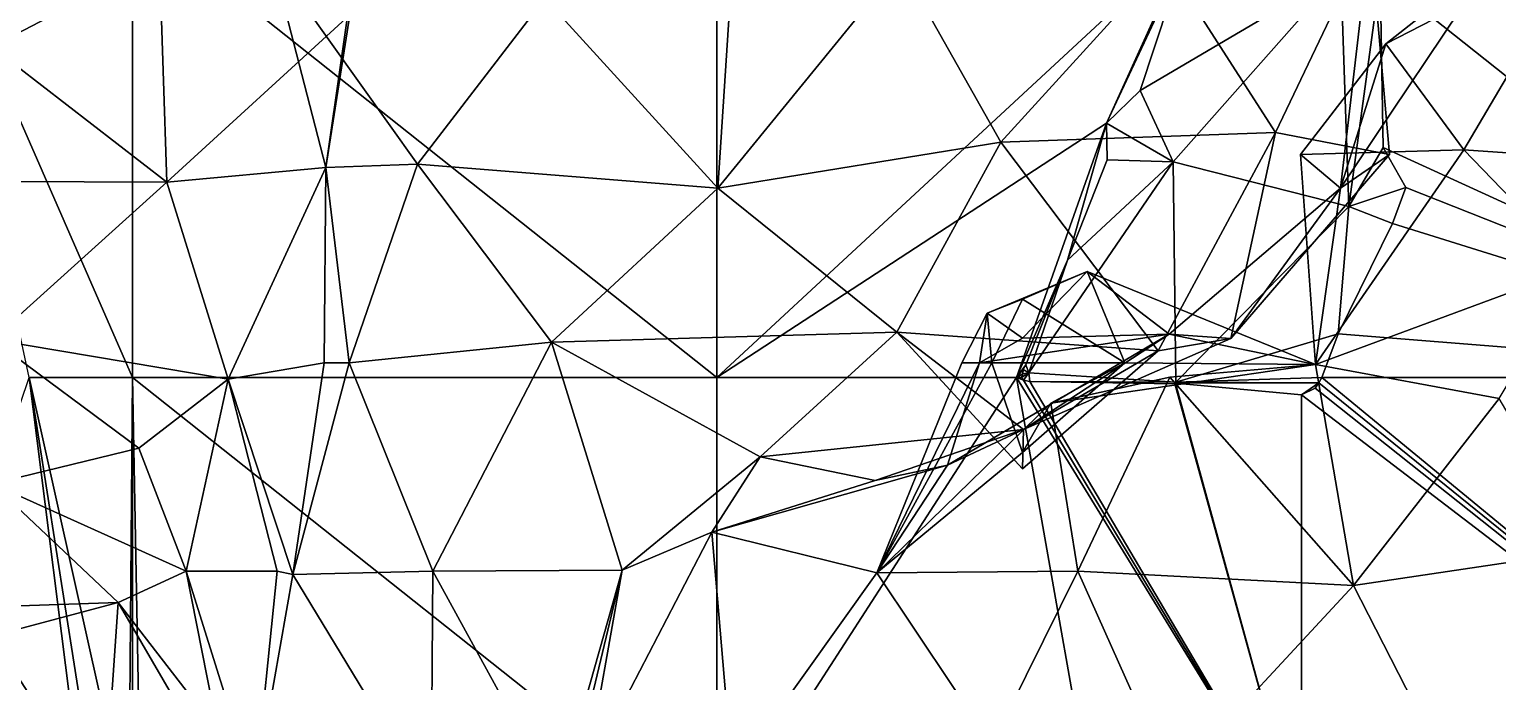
# Model space of a CAD drawing. Extents: x 290083 to 295691, y 4553739 to 4561622.
# Drawn here: x 291511.2 to 291636.8, y 4553926.3 to 4553982.1 of the extents above; entities that cross this region are included whole.
import ezdxf

# ---------------------------------------------------------------- set-up
doc = ezdxf.new("R2010")
doc.units = 0
doc.layers.add('Au_ppm_Pref_-_0_3', color=7, linetype='CONTINUOUS')

msp = doc.modelspace()

# ---------------------------------------------------------------- linework, layer by layer
at = {"layer": 'Au_ppm_Pref_-_0_3'}
for points in [[(291502.63, 4553991.97, 1832.47), (291520, 4553991.97, 1836.99), (291520, 4553952.28, 1834.84)], [(291520, 4553952.28, 1834.84), (291511.17, 4553952.28, 1832.47), (291502.63, 4553991.97, 1832.47)], [(291520, 4553991.97, 1836.99), (291570, 4553991.97, 1852.66), (291570, 4553952.28, 1850.53)], [(291570, 4553952.28, 1850.53), (291520, 4553952.28, 1834.84), (291520, 4553991.97, 1836.99)], [(291610.45, 4553989.76, 1863.22), (291570, 4553952.28, 1850.53), (291570, 4553991.97, 1852.66)], [(291617.79, 4553973.24, 1824.23), (291625.89, 4553990.19, 1828.49), (291608.38, 4553987.89, 1823.86)], [(291617.79, 4553973.24, 1824.23), (291627.53, 4553971.34, 1829.31), (291625.89, 4553990.19, 1828.49)], [(291636.55, 4553988.16, 1834.61), (291625.89, 4553990.19, 1828.49), (291623.34, 4553968.46, 1835.37)], [(291627.53, 4553971.34, 1829.31), (291623.34, 4553968.46, 1835.37), (291625.89, 4553990.19, 1828.49)], [(291507.93, 4553980.55, 1808.62), (291522.31, 4553988.05, 1804.57), (291495.08, 4553989.59, 1805.86)], [(291531.98, 4553987.95, 1823.53), (291539.25, 4553989.16, 1816.06), (291536.54, 4553970.24, 1817.15)], [(291538.58, 4553983.29, 1810.51), (291536.54, 4553970.24, 1817.15), (291539.25, 4553989.16, 1816.06)], [(291570.08, 4553968.48, 1825.51), (291571.43, 4553989.45, 1828.69), (291555.28, 4553984.73, 1826.29)], [(291603.33, 4553974.02, 1863.07), (291570, 4553952.28, 1850.53), (291610.45, 4553989.76, 1863.22)], [(291570.08, 4553968.48, 1825.51), (291585.71, 4553987.63, 1824.91), (291571.43, 4553989.45, 1828.69)], [(291609.96, 4553988.24, 1863.31), (291603.33, 4553974.02, 1863.07), (291610.45, 4553989.76, 1863.22)], [(291644.46, 4553989.71, 1841.48), (291627.23, 4553980.82, 1841.19), (291633.9, 4553971.74, 1843.79)], [(291644.46, 4553989.71, 1841.48), (291636.55, 4553988.16, 1834.61), (291627.23, 4553980.82, 1841.19)], [(291644.46, 4553989.71, 1841.48), (291633.9, 4553971.74, 1843.79), (291657.42, 4553970.11, 1841.99)], [(291522.31, 4553988.05, 1804.57), (291507.93, 4553980.55, 1808.62), (291522.94, 4553968.99, 1810.69)], [(291522.31, 4553988.05, 1804.57), (291522.94, 4553968.99, 1810.69), (291538.58, 4553983.29, 1810.51)], [(291544.37, 4553970.51, 1824.34), (291555.28, 4553984.73, 1826.29), (291531.98, 4553987.95, 1823.53)], [(291536.54, 4553970.24, 1817.15), (291544.37, 4553970.51, 1824.34), (291531.98, 4553987.95, 1823.53)], [(291570.08, 4553968.48, 1825.51), (291594.29, 4553972.41, 1822.36), (291585.71, 4553987.63, 1824.91)], [(291585.71, 4553987.63, 1824.91), (291594.29, 4553972.41, 1822.36), (291608.38, 4553987.89, 1823.86)], [(291617.79, 4553973.24, 1824.23), (291608.38, 4553987.89, 1823.86), (291594.29, 4553972.41, 1822.36)], [(291606.21, 4553976.81, 1863.95), (291603.33, 4553974.02, 1863.07), (291609.96, 4553988.24, 1863.31)], [(291606.21, 4553976.81, 1863.95), (291609.96, 4553988.24, 1863.31), (291623.37, 4553986.94, 1863.93)], [(291627.23, 4553980.82, 1841.19), (291636.55, 4553988.16, 1834.61), (291623.34, 4553968.46, 1835.37)], [(291609.03, 4553970.71, 1864.47), (291606.21, 4553976.81, 1863.95), (291623.37, 4553986.94, 1863.93)], [(291623.37, 4553986.94, 1863.93), (291624.05, 4553966.9, 1869.49), (291609.03, 4553970.71, 1864.47)], [(291623.37, 4553986.94, 1863.93), (291626.72, 4553986.64, 1865.66), (291624.05, 4553966.9, 1869.49)], [(291626.72, 4553986.64, 1865.66), (291626.99, 4553971.95, 1869.62), (291624.05, 4553966.9, 1869.49)], [(291626.72, 4553986.64, 1865.66), (291670, 4553952.28, 1864.34), (291626.99, 4553971.95, 1869.62)], [(291635.33, 4553986.3, 1870), (291670, 4553952.28, 1864.34), (291626.72, 4553986.64, 1865.66)], [(291638.07, 4553984.89, 1870.46), (291670, 4553952.28, 1864.34), (291635.33, 4553986.3, 1870)], [(291570.08, 4553968.48, 1825.51), (291555.28, 4553984.73, 1826.29), (291544.37, 4553970.51, 1824.34)], [(291536.54, 4553970.24, 1817.15), (291538.58, 4553983.29, 1810.51), (291522.94, 4553968.99, 1810.69)], [(291522.94, 4553968.99, 1810.69), (291507.93, 4553980.55, 1808.62), (291494.62, 4553969.11, 1809.16)], [(291627.23, 4553980.82, 1841.19), (291619.93, 4553971.34, 1841.19), (291633.9, 4553971.74, 1843.79)], [(291627.23, 4553980.82, 1841.19), (291623.34, 4553968.46, 1835.37), (291619.93, 4553971.34, 1841.19)], [(291603.33, 4553974.02, 1863.07), (291606.21, 4553976.81, 1863.95), (291609.03, 4553970.71, 1864.47)], [(291595.63, 4553952.28, 1863.97), (291570, 4553952.28, 1850.53), (291603.33, 4553974.02, 1863.07)], [(291599.98, 4553962.32, 1863.97), (291595.63, 4553952.28, 1863.97), (291603.33, 4553974.02, 1863.07)], [(291603.38, 4553970.89, 1863.81), (291599.98, 4553962.32, 1863.97), (291603.33, 4553974.02, 1863.07)], [(291603.38, 4553970.89, 1863.81), (291603.33, 4553974.02, 1863.07), (291609.03, 4553970.71, 1864.47)], [(291594.29, 4553972.41, 1822.36), (291570.08, 4553968.48, 1825.51), (291585.39, 4553956.15, 1824.52)], [(291585.39, 4553956.15, 1824.52), (291607.74, 4553954.57, 1823.63), (291594.29, 4553972.41, 1822.36)], [(291607.74, 4553954.57, 1823.63), (291617.79, 4553973.24, 1824.23), (291594.29, 4553972.41, 1822.36)], [(291613.95, 4553955.61, 1829.31), (291617.79, 4553973.24, 1824.23), (291607.74, 4553954.57, 1823.63)], [(291613.95, 4553955.61, 1829.31), (291627.53, 4553971.34, 1829.31), (291617.79, 4553973.24, 1824.23)], [(291627.53, 4553971.34, 1829.31), (291613.95, 4553955.61, 1829.31), (291623.34, 4553968.46, 1835.37)], [(291633.9, 4553971.74, 1843.79), (291619.93, 4553971.34, 1841.19), (291621.21, 4553953.4, 1841.86)], [(291619.93, 4553971.34, 1841.19), (291623.34, 4553968.46, 1835.37), (291621.21, 4553953.4, 1841.86)], [(291643.62, 4553961.68, 1839.84), (291633.9, 4553971.74, 1843.79), (291621.21, 4553953.4, 1841.86)], [(291626.99, 4553971.95, 1869.62), (291628.92, 4553968.53, 1870.08), (291624.05, 4553966.9, 1869.49)], [(291670, 4553952.28, 1864.34), (291628.92, 4553968.53, 1870.08), (291626.99, 4553971.95, 1869.62)], [(291633.9, 4553971.74, 1843.79), (291643.62, 4553961.68, 1839.84), (291657.42, 4553970.11, 1841.99)], [(291536.54, 4553970.24, 1817.15), (291522.94, 4553968.99, 1810.69), (291528.19, 4553952.12, 1811.82)], [(291536.4, 4553953.52, 1817.43), (291536.54, 4553970.24, 1817.15), (291528.19, 4553952.12, 1811.82)], [(291538.53, 4553953.52, 1820.83), (291536.54, 4553970.24, 1817.15), (291536.4, 4553953.52, 1817.43)], [(291544.37, 4553970.51, 1824.34), (291536.54, 4553970.24, 1817.15), (291538.53, 4553953.52, 1820.83)], [(291555.85, 4553955.29, 1825.15), (291544.37, 4553970.51, 1824.34), (291538.53, 4553953.52, 1820.83)], [(291570.08, 4553968.48, 1825.51), (291544.37, 4553970.51, 1824.34), (291555.85, 4553955.29, 1825.15)], [(291599.98, 4553962.32, 1863.97), (291609.03, 4553970.71, 1864.47), (291596.69, 4553952.67, 1864.22)], [(291609.03, 4553970.71, 1864.47), (291609.25, 4553951.88, 1870.96), (291596.69, 4553952.67, 1864.22)], [(291599.98, 4553962.32, 1863.97), (291603.38, 4553970.89, 1863.81), (291609.03, 4553970.71, 1864.47)], [(291624.05, 4553966.9, 1869.49), (291609.25, 4553951.88, 1870.96), (291609.03, 4553970.71, 1864.47)], [(291507.99, 4553955.53, 1809.22), (291522.94, 4553968.99, 1810.69), (291494.62, 4553969.11, 1809.16)], [(291528.19, 4553952.12, 1811.82), (291522.94, 4553968.99, 1810.69), (291507.99, 4553955.53, 1809.22)], [(291570.08, 4553968.48, 1825.51), (291555.85, 4553955.29, 1825.15), (291585.39, 4553956.15, 1824.52)], [(291621.21, 4553953.4, 1841.86), (291623.34, 4553968.46, 1835.37), (291608.69, 4553955.97, 1835.1)], [(291608.69, 4553955.97, 1835.1), (291623.34, 4553968.46, 1835.37), (291613.95, 4553955.61, 1829.31)], [(291624.05, 4553966.9, 1869.49), (291628.92, 4553968.53, 1870.08), (291627.78, 4553965.44, 1871.21)], [(291670, 4553952.28, 1864.34), (291627.78, 4553965.44, 1871.21), (291628.92, 4553968.53, 1870.08)], [(291624.05, 4553966.9, 1869.49), (291623.15, 4553956.02, 1874.94), (291609.25, 4553951.88, 1870.96)], [(291623.15, 4553956.02, 1874.94), (291624.05, 4553966.9, 1869.49), (291627.78, 4553965.44, 1871.21)], [(291670, 4553952.28, 1864.34), (291623.15, 4553956.02, 1874.94), (291627.78, 4553965.44, 1871.21)], [(291596.42, 4553953.36, 1864.14), (291595.63, 4553952.28, 1863.97), (291599.98, 4553962.32, 1863.97)], [(291596.42, 4553953.36, 1864.14), (291599.98, 4553962.32, 1863.97), (291596.69, 4553952.67, 1864.22)], [(291593.11, 4553957.79, 1841.19), (291596.13, 4553958.99, 1843.01), (291601.66, 4553961.35, 1841.19)], [(291601.66, 4553961.35, 1841.19), (291596.13, 4553955.63, 1840.49), (291593.11, 4553957.79, 1841.19)], [(291601.66, 4553961.35, 1841.19), (291596.13, 4553958.99, 1843.01), (291604.89, 4553953.52, 1845.32)], [(291596.13, 4553955.63, 1840.49), (291601.66, 4553961.35, 1841.19), (291608.69, 4553955.97, 1835.1)], [(291601.66, 4553961.35, 1841.19), (291604.89, 4553953.52, 1845.32), (291621.21, 4553953.4, 1841.86)], [(291601.66, 4553961.35, 1841.19), (291621.21, 4553953.4, 1841.86), (291608.69, 4553955.97, 1835.1)], [(291643.62, 4553961.68, 1839.84), (291621.21, 4553953.4, 1841.86), (291636.92, 4553950.49, 1837.67)], [(291593.11, 4553957.79, 1841.19), (291593.51, 4553953.52, 1842.43), (291596.13, 4553958.99, 1843.01)], [(291604.89, 4553953.52, 1845.32), (291596.13, 4553958.99, 1843.01), (291593.51, 4553953.52, 1842.43)], [(291590.95, 4553953.52, 1841.19), (291593.51, 4553953.52, 1842.43), (291593.11, 4553957.79, 1841.19)], [(291593.11, 4553957.79, 1841.19), (291592.47, 4553953.52, 1839.47), (291590.95, 4553953.52, 1841.19)], [(291593.11, 4553957.79, 1841.19), (291596.13, 4553955.63, 1840.49), (291592.47, 4553953.52, 1839.47)], [(291585.39, 4553956.15, 1824.52), (291555.85, 4553955.29, 1825.15), (291573.69, 4553945.49, 1827.93)], [(291573.69, 4553945.49, 1827.93), (291596.21, 4553947.84, 1829.85), (291585.39, 4553956.15, 1824.52)], [(291596.21, 4553947.84, 1829.85), (291596.13, 4553944.46, 1826.29), (291585.39, 4553956.15, 1824.52)], [(291607.74, 4553954.57, 1823.63), (291585.39, 4553956.15, 1824.52), (291596.13, 4553944.46, 1826.29)], [(291592.47, 4553953.52, 1839.47), (291608.69, 4553955.97, 1835.1), (291589.72, 4553944.77, 1835.25)], [(291596.21, 4553947.84, 1829.85), (291589.72, 4553944.77, 1835.25), (291608.69, 4553955.97, 1835.1)], [(291592.47, 4553953.52, 1839.47), (291596.13, 4553955.63, 1840.49), (291608.69, 4553955.97, 1835.1)], [(291596.21, 4553947.84, 1829.85), (291608.69, 4553955.97, 1835.1), (291613.95, 4553955.61, 1829.31)], [(291623.15, 4553956.02, 1874.94), (291621.73, 4553952.28, 1876.32), (291609.25, 4553951.88, 1870.96)], [(291670, 4553952.28, 1864.34), (291621.73, 4553952.28, 1876.32), (291623.15, 4553956.02, 1874.94)], [(291507.99, 4553943.17, 1804.83), (291520.53, 4553946.22, 1807.99), (291507.99, 4553955.53, 1809.22)], [(291507.99, 4553955.53, 1809.22), (291520.53, 4553946.22, 1807.99), (291528.19, 4553952.12, 1811.82)], [(291545.7, 4553935.71, 1823.57), (291555.85, 4553955.29, 1825.15), (291538.53, 4553953.52, 1820.83)], [(291545.7, 4553935.71, 1823.57), (291561.88, 4553935.79, 1829.06), (291555.85, 4553955.29, 1825.15)], [(291573.69, 4553945.49, 1827.93), (291555.85, 4553955.29, 1825.15), (291561.88, 4553935.79, 1829.06)], [(291596.21, 4553947.84, 1829.85), (291613.95, 4553955.61, 1829.31), (291607.74, 4553954.57, 1823.63)], [(291536.4, 4553953.52, 1817.43), (291528.19, 4553952.12, 1811.82), (291533.71, 4553935.42, 1817.53)], [(291545.7, 4553935.71, 1823.57), (291538.53, 4553953.52, 1820.83), (291533.71, 4553935.42, 1817.53)], [(291538.53, 4553953.52, 1820.83), (291536.4, 4553953.52, 1817.43), (291533.71, 4553935.42, 1817.53)], [(291593.51, 4553953.52, 1842.43), (291590.95, 4553953.52, 1841.19), (291583.67, 4553935.56, 1841.38)], [(291596.13, 4553945.87, 1843.74), (291593.51, 4553953.52, 1842.43), (291583.67, 4553935.56, 1841.38)], [(291590.95, 4553953.52, 1841.19), (291592.47, 4553953.52, 1839.47), (291583.67, 4553935.56, 1841.38)], [(291592.47, 4553953.52, 1839.47), (291589.72, 4553944.77, 1835.25), (291583.67, 4553935.56, 1841.38)], [(291596.13, 4553945.87, 1843.74), (291604.89, 4553953.52, 1845.32), (291593.51, 4553953.52, 1842.43)], [(291596.42, 4553953.36, 1864.14), (291596.18, 4553952.97, 1864.1), (291595.63, 4553952.28, 1863.97)], [(291596.21, 4553947.84, 1829.85), (291607.74, 4553954.57, 1823.63), (291596.13, 4553944.46, 1826.29)], [(291598.56, 4553950.08, 1841.19), (291604.89, 4553953.52, 1845.32), (291596.13, 4553945.87, 1843.74)], [(291596.18, 4553952.97, 1864.1), (291596.42, 4553953.36, 1864.14), (291596.69, 4553952.67, 1864.22)], [(291604.89, 4553953.52, 1845.32), (291598.56, 4553950.08, 1841.19), (291621.21, 4553953.4, 1841.86)], [(291598.56, 4553950.08, 1841.19), (291608.73, 4553952.3, 1835.66), (291621.21, 4553953.4, 1841.86)], [(291624.45, 4553934.49, 1836.14), (291621.21, 4553953.4, 1841.86), (291608.73, 4553952.3, 1835.66)], [(291636.92, 4553950.49, 1837.67), (291621.21, 4553953.4, 1841.86), (291624.45, 4553934.49, 1836.14)], [(291511.17, 4553952.28, 1832.47), (291515.28, 4553919.55, 1832.2), (291503.14, 4553928.64, 1829.31)], [(291511.17, 4553952.28, 1832.47), (291516.54, 4553917.96, 1832.47), (291515.28, 4553919.55, 1832.2)], [(291516.54, 4553917.96, 1832.47), (291511.17, 4553952.28, 1832.47), (291519.69, 4553914.01, 1833.15)], [(291520, 4553952.28, 1834.84), (291519.69, 4553914.01, 1833.15), (291511.17, 4553952.28, 1832.47)], [(291520, 4553952.28, 1834.84), (291520, 4553913.62, 1833.22), (291519.69, 4553914.01, 1833.15)], [(291520, 4553913.62, 1833.22), (291520, 4553952.28, 1834.84), (291520.73, 4553912.6, 1833.51)], [(291520, 4553952.28, 1834.84), (291570, 4553912.6, 1855.72), (291520.73, 4553912.6, 1833.51)], [(291520, 4553952.28, 1834.84), (291570, 4553952.28, 1850.53), (291570, 4553912.6, 1855.72)], [(291520.53, 4553946.22, 1807.99), (291524.6, 4553935.71, 1806.63), (291528.19, 4553952.12, 1811.82)], [(291528.19, 4553952.12, 1811.82), (291524.6, 4553935.71, 1806.63), (291532.37, 4553935.71, 1811.49)], [(291528.19, 4553952.12, 1811.82), (291532.37, 4553935.71, 1811.49), (291533.71, 4553935.42, 1817.53)], [(291570, 4553912.6, 1855.72), (291570, 4553952.28, 1850.53), (291595.63, 4553952.28, 1863.97)], [(291595.63, 4553952.28, 1863.97), (291602.64, 4553912.6, 1863.97), (291570, 4553912.6, 1855.72)], [(291596.16, 4553952.6, 1864.18), (291595.63, 4553952.28, 1863.97), (291596.18, 4553952.97, 1864.1)], [(291596.06, 4553952.28, 1864.2), (291595.63, 4553952.28, 1863.97), (291596.16, 4553952.6, 1864.18)], [(291596.06, 4553952.28, 1864.2), (291596.23, 4553952.05, 1864.24), (291595.63, 4553952.28, 1863.97)], [(291596.23, 4553952.05, 1864.24), (291620, 4553912.6, 1868.36), (291595.63, 4553952.28, 1863.97)], [(291620, 4553912.6, 1868.36), (291602.64, 4553912.6, 1863.97), (291595.63, 4553952.28, 1863.97)], [(291596.69, 4553952.67, 1864.22), (291596.06, 4553952.28, 1864.2), (291596.16, 4553952.6, 1864.18)], [(291596.69, 4553952.67, 1864.22), (291596.23, 4553952.05, 1864.24), (291596.06, 4553952.28, 1864.2)], [(291596.16, 4553952.6, 1864.18), (291596.18, 4553952.97, 1864.1), (291596.69, 4553952.67, 1864.22)], [(291596.23, 4553952.05, 1864.24), (291596.69, 4553952.67, 1864.22), (291596.75, 4553951.93, 1864.48)], [(291596.69, 4553952.67, 1864.22), (291609.25, 4553951.88, 1870.96), (291596.75, 4553951.93, 1864.48)], [(291598.56, 4553950.08, 1841.19), (291600.88, 4553935.71, 1837.49), (291608.73, 4553952.3, 1835.66)], [(291624.45, 4553934.49, 1836.14), (291608.73, 4553952.3, 1835.66), (291600.88, 4553935.71, 1837.49)], [(291621.73, 4553952.28, 1876.32), (291621.48, 4553951.82, 1876.46), (291609.25, 4553951.88, 1870.96)], [(291621.48, 4553951.82, 1876.46), (291621.73, 4553952.28, 1876.32), (291670, 4553912.6, 1870.48)], [(291621.73, 4553952.28, 1876.32), (291670, 4553952.28, 1864.34), (291670, 4553912.6, 1870.48)], [(291596.75, 4553951.93, 1864.48), (291620, 4553912.6, 1868.36), (291596.23, 4553952.05, 1864.24)], [(291609.16, 4553951.74, 1870.96), (291620, 4553912.6, 1868.36), (291596.75, 4553951.93, 1864.48)], [(291596.75, 4553951.93, 1864.48), (291609.25, 4553951.88, 1870.96), (291609.16, 4553951.74, 1870.96)], [(291609.25, 4553951.88, 1870.96), (291609.23, 4553951.79, 1871), (291609.16, 4553951.74, 1870.96)], [(291609.23, 4553951.79, 1871), (291620, 4553912.6, 1868.36), (291609.16, 4553951.74, 1870.96)], [(291609.23, 4553951.79, 1871), (291609.25, 4553951.88, 1870.96), (291621.48, 4553951.82, 1876.46)], [(291609.23, 4553951.79, 1871), (291621.48, 4553951.82, 1876.46), (291620, 4553950.79, 1876.44)], [(291620, 4553912.6, 1868.36), (291609.23, 4553951.79, 1871), (291620, 4553950.79, 1876.44)], [(291620, 4553950.79, 1876.44), (291621.48, 4553951.82, 1876.46), (291621.17, 4553951.36, 1876.61)], [(291670, 4553912.6, 1870.48), (291620, 4553950.79, 1876.44), (291621.17, 4553951.36, 1876.61)], [(291621.17, 4553951.36, 1876.61), (291621.48, 4553951.82, 1876.46), (291670, 4553912.6, 1870.48)], [(291598.56, 4553950.08, 1841.19), (291596.13, 4553945.87, 1843.74), (291583.67, 4553935.56, 1841.38)], [(291598.56, 4553950.08, 1841.19), (291583.67, 4553935.56, 1841.38), (291600.88, 4553935.71, 1837.49)], [(291620, 4553950.79, 1876.44), (291670, 4553912.6, 1870.48), (291620, 4553912.6, 1868.36)], [(291624.45, 4553934.49, 1836.14), (291644.56, 4553937.48, 1834.13), (291636.92, 4553950.49, 1837.67)], [(291583.53, 4553943.46, 1831.9), (291596.21, 4553947.84, 1829.85), (291573.69, 4553945.49, 1827.93)], [(291583.53, 4553943.46, 1831.9), (291589.72, 4553944.77, 1835.25), (291596.21, 4553947.84, 1829.85)], [(291520.53, 4553946.22, 1807.99), (291507.99, 4553943.17, 1804.83), (291524.6, 4553935.71, 1806.63)], [(291569.55, 4553939.06, 1835.35), (291573.69, 4553945.49, 1827.93), (291561.88, 4553935.79, 1829.06)], [(291569.55, 4553939.06, 1835.35), (291583.53, 4553943.46, 1831.9), (291573.69, 4553945.49, 1827.93)], [(291569.55, 4553939.06, 1835.35), (291583.67, 4553935.56, 1841.38), (291589.72, 4553944.77, 1835.25)], [(291569.55, 4553939.06, 1835.35), (291589.72, 4553944.77, 1835.25), (291583.53, 4553943.46, 1831.9)], [(291495.98, 4553932.27, 1799.62), (291518.78, 4553933.02, 1800.76), (291507.99, 4553943.17, 1804.83)], [(291507.99, 4553943.17, 1804.83), (291518.78, 4553933.02, 1800.76), (291524.6, 4553935.71, 1806.63)], [(291571.33, 4553918.25, 1840.95), (291569.55, 4553939.06, 1835.35), (291558.78, 4553918.28, 1835.59)], [(291569.55, 4553939.06, 1835.35), (291561.88, 4553935.79, 1829.06), (291558.78, 4553918.28, 1835.59)], [(291569.55, 4553939.06, 1835.35), (291571.33, 4553918.25, 1840.95), (291583.67, 4553935.56, 1841.38)], [(291644.56, 4553937.48, 1834.13), (291624.45, 4553934.49, 1836.14), (291633.41, 4553916.98, 1834.99)], [(291656.2, 4553913.22, 1833.87), (291644.56, 4553937.48, 1834.13), (291633.41, 4553916.98, 1834.99)], [(291545.7, 4553935.71, 1823.57), (291556.36, 4553916.25, 1823.53), (291561.88, 4553935.79, 1829.06)], [(291557.61, 4553917.89, 1829.31), (291561.88, 4553935.79, 1829.06), (291556.36, 4553916.25, 1823.53)], [(291558.78, 4553918.28, 1835.59), (291561.88, 4553935.79, 1829.06), (291557.61, 4553917.89, 1829.31)], [(291527.3, 4553922.01, 1805.55), (291524.6, 4553935.71, 1806.63), (291518.78, 4553933.02, 1800.76)], [(291530.47, 4553916.95, 1811.97), (291524.6, 4553935.71, 1806.63), (291527.3, 4553922.01, 1805.55)], [(291530.47, 4553916.95, 1811.97), (291532.37, 4553935.71, 1811.49), (291524.6, 4553935.71, 1806.63)], [(291530.47, 4553916.95, 1811.97), (291533.71, 4553935.42, 1817.53), (291532.37, 4553935.71, 1811.49)], [(291530.47, 4553916.95, 1811.97), (291545.56, 4553915.93, 1817.67), (291533.71, 4553935.42, 1817.53)], [(291545.7, 4553935.71, 1823.57), (291533.71, 4553935.42, 1817.53), (291545.56, 4553915.93, 1817.67)], [(291545.7, 4553935.71, 1823.57), (291545.56, 4553915.93, 1817.67), (291556.36, 4553916.25, 1823.53)], [(291583.67, 4553935.56, 1841.38), (291571.33, 4553918.25, 1840.95), (291593.5, 4553920.85, 1838.96)], [(291583.67, 4553935.56, 1841.38), (291593.5, 4553920.85, 1838.96), (291600.88, 4553935.71, 1837.49)], [(291608.91, 4553917.71, 1835.23), (291600.88, 4553935.71, 1837.49), (291593.5, 4553920.85, 1838.96)], [(291624.45, 4553934.49, 1836.14), (291600.88, 4553935.71, 1837.49), (291608.91, 4553917.71, 1835.23)], [(291624.45, 4553934.49, 1836.14), (291608.91, 4553917.71, 1835.23), (291633.41, 4553916.98, 1834.99)], [(291495.98, 4553932.27, 1799.62), (291507.93, 4553930.16, 1795.52), (291518.78, 4553933.02, 1800.76)], [(291518.78, 4553933.02, 1800.76), (291507.93, 4553930.16, 1795.52), (291517.54, 4553915.23, 1794.26)], [(291518.78, 4553933.02, 1800.76), (291517.54, 4553915.23, 1794.26), (291527.59, 4553917.89, 1800.88)], [(291527.3, 4553922.01, 1805.55), (291518.78, 4553933.02, 1800.76), (291527.59, 4553917.89, 1800.88)], [(291517.54, 4553915.23, 1794.26), (291507.93, 4553930.16, 1795.52), (291495.34, 4553919.6, 1792.48)], [(291503.14, 4553928.64, 1829.31), (291519.56, 4553917.1, 1829.65), (291503.02, 4553928.67, 1829.28)], [(291519.56, 4553917.1, 1829.65), (291506.08, 4553915.78, 1823.41), (291503.02, 4553928.67, 1829.28)], [(291519.56, 4553917.1, 1829.65), (291503.14, 4553928.64, 1829.31), (291515.28, 4553919.55, 1832.2)]]:
    msp.add_3dface(points, dxfattribs=at)

doc.saveas('drawing.dxf')
